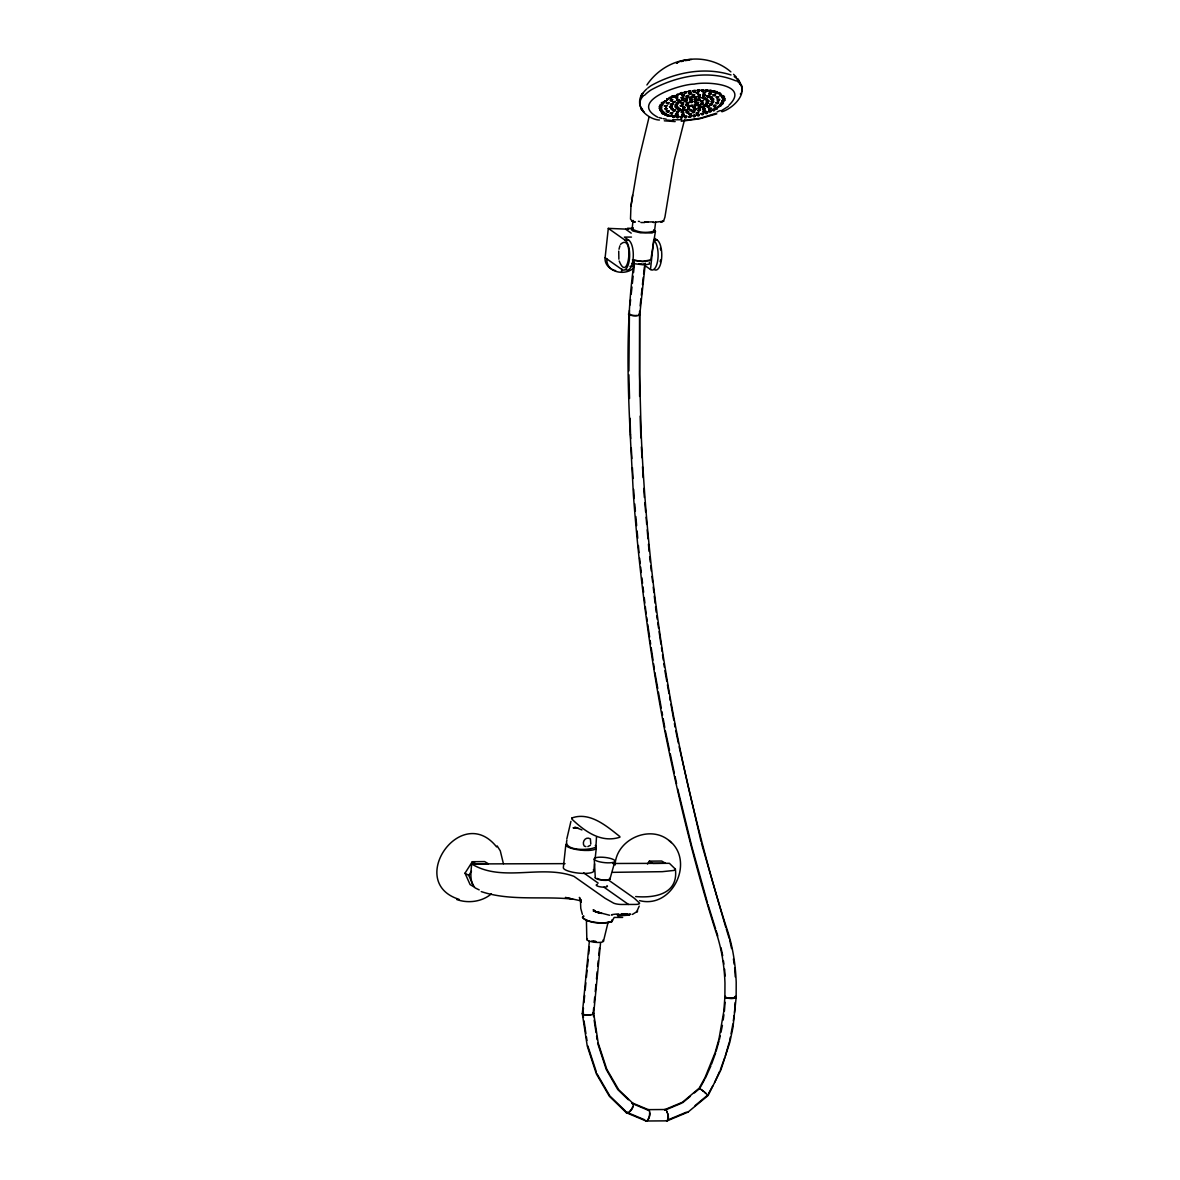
<?xml version="1.0" encoding="UTF-8"?>
<svg xmlns="http://www.w3.org/2000/svg" width="1180" height="1180" viewBox="0 0 1180 1180"><rect width="100%" height="100%" fill="white"/><g stroke="black" fill="none" stroke-linecap="round" stroke-linejoin="round"><path stroke-width="1.5" d="M724.889 996.717L724.963 983.043C724.299 965.329 721.467 947.673 715.611 930.902C694.769 865.397 678.471 798.506 664.871 731.143C649.767 653.101 639.309 574.203 633.395 494.922C629.515 417.322 623.173 338.985 634.162 261.695M628.911 370.859L629.442 310.414M736.158 997.085L736.202 982.335C735.494 963.662 732.514 945.033 726.379 927.347C711.466 880.929 699.371 833.67 688.102 786.249C661.906 670.609 646.375 552.653 641.212 434.211L639.575 374.37L639.737 314.868L645.357 263.199M632.347 228.301L627.495 228.315L628.793 229.23L608.305 228.374L605.119 257.683C604.308 264.025 609.647 269.527 615.621 270.663M606.859 258.907C605.93 272.329 624.692 276.076 633.247 268.347M596.475 837.151L595.915 847.063C590.221 850.5 563.037 851.503 566.901 840.204M724.889 996.835L723.856 1011.098L718.93 1039.197L715.11 1052.693L704.976 1077.679L699.209 1088.152L682.497 1102.223L664.547 1109.731A5.59 1.991 78.2 0 1 666.803 1111.132L667.629 1113.817A5.281 1.888 78.2 0 1 668.042 1118.758M724.417 1011.172L725.066 1002.233M734.506 1012.455L735.229 1002.499M736.143 997.557L732.972 1027.411L729.889 1042.043L720.906 1069.891L708.133 1095.468L687.999 1112.12M618.733 251.119L618.88 259.157M565.043 863.642L471.661 863.937C471.026 871.932 469.168 881.386 475.112 887.906L479.198 889.882M612.656 863.495L669.414 863.317L675.373 869.129C678.603 894.027 655.018 898.216 635.681 896.564M662.349 104.401L661.434 104.312M663.573 113.959L668.19 115.832L667.084 116.215L668.942 114.858L664.709 115.05L666.567 113.9L666.139 113.206L663.691 113.782M676.804 103.25L677.999 103.221M680.934 105.698L682.217 105.61M682.217 99.725L683.515 99.622L682.453 99.577M691.539 97.424L690.344 97.379M694.032 95.049L693.294 94.828M582.345 1013.458L589.351 941.33M582.905 1013.458L583.436 1008.059M583.967 1002.646L584.661 995.448M585.192 990.035L585.885 982.837M586.416 977.423L587.109 970.226M587.463 966.627L588.171 959.414M588.687 954.015L589.395 946.803M593.127 1013.546L593.658 1008.089M594.174 1002.631L594.705 997.174M595.236 991.716L595.944 984.444M596.475 978.987L597.183 971.715M597.714 966.258L598.245 960.8M598.776 955.343L599.484 948.071M593.688 1013.546L600.576 942.687M621.462 272.329L621.831 268.966M655.623 221.855L654.576 230.882C647.614 233.33 638.424 232.785 632.126 228.891L633.041 220.409M565.825 844.747L563.332 867.698A15.325 3.806 6.2 0 0 582.36 873.377L586.047 873.377A15.325 3.806 6.2 0 0 593.319 869.822M633.999 262.712L633.601 266.37L630.046 266.385M630.032 305.001L630.607 299.602M631.197 294.204L631.979 286.991M632.377 283.392L633.159 276.179M633.542 272.58L634.339 265.382M639.56 311.269L639.619 396.436M640.15 305.915L640.917 298.791M641.315 295.221L642.082 288.082M642.466 284.528L643.248 277.389M643.631 273.819L644.413 266.695M646.006 266.326L650.49 269.497L653.676 240.189L657.319 240.174A15.222 6.047 89.8 0 1 661.567 258.936A15.222 6.047 89.8 0 1 654.133 269.483M593.806 870.87L594.573 863.804M595.148 858.524L596.298 847.933M649.103 116.879L638.66 160.303L630.946 206.264L630.504 219.052L631.979 220.911L635.371 222.076M723.163 1020.066L723.915 1014.726M732.883 1024.004L731.054 1033.798M733.341 1020.7L734.034 1015.759M632.583 195.143L630.946 206.264M632.731 260.175L643.203 261.562L650.696 260.397L655.446 231.28L653.72 229.79M590.811 844.01L590.398 838.892C585.649 835.927 581.46 842.063 584.248 846.075L585.9 846.591M615.075 865.014C616.152 838.375 652.629 823.168 671.287 842.653M639.221 906.122L636.463 912.288L637.643 911.034M719.476 1039.344L720.213 1035.863M720.951 1032.367L722.411 1025.39M729.683 1040.288L730.361 1037.043M632.126 228.891L633.173 227.681M618.999 249.216L619.898 245.823M660.151 261.739L660.549 259.969M640.622 98.191L641.95 93.825M566.813 838.921L570.928 821.339M741.719 91.406L742.043 86.273L737.662 78.618M603.452 941.315L608.113 922.17M609.854 879.38L614.913 861.4A10.473 2.611 6.2 0 0 600.576 857.182A10.473 2.611 6.2 0 0 598.26 861.459A10.473 2.611 6.2 0 0 614.913 861.4M716.127 1051.174L719.004 1041.04M725.317 1056.085L729.343 1041.91M690.551 116.245L689.209 116.51L690.034 116.068M694.622 109.121L695.551 108.899M698.59 108.132L699.917 108M698.354 110.33L699.607 110.359M703.383 97.409L702.071 97.601L702.897 97.144M702.705 100.949L701.554 100.861M704.652 95.034L703.398 95.02M706.51 99.843L707.336 99.385M708.826 95.964L707.676 95.875M706.731 104.238L708.31 103.309M707.056 104.607L706.289 105.256M715.729 107.97L716.894 107.985M684.621 119.416L674.326 159.934L664.915 217.179L663.514 221.191L653.174 222.504M711.54 1064.168L715.641 1052.87M720.39 1069.685L724.697 1057.782M705.493 1077.93L710.95 1065.776M714.608 1082.517L719.667 1071.278M641.743 94.238C639.147 98.899 638.247 105.581 642.628 109.489M641.64 95.831L643.026 93.117M655.446 231.28L652.053 232.962L640.401 232.814L632.937 231L631.212 229.51L632.716 228.256M704.652 1079.435L699.666 1088.521L694.371 1092.931M708.546 1093.535L712.868 1085.674M740.391 94.09L740.878 93.22M583.245 916.019L582.419 917.376C590 924.117 602.169 923.557 611.653 921.846L614.19 917.421L622.642 917.435M620.474 244.422C634.471 231.295 628.837 285.619 619.22 261.016M611.653 921.846L612.494 920.503M465.009 873.2L468.755 875.427L473.829 886.785L470.083 884.572L465.009 873.2L472.295 861.71L484.641 861.577L488.387 863.79L476.042 863.922L472.295 861.71M468.755 875.427L471.484 871.106M647.51 864.04L649.339 861.164L661.685 861.031L665.432 863.244L653.086 863.377L649.339 861.164M646.905 84.975C656.611 70.372 673.721 59.826 691.406 59.561M665.741 100.89L665.004 100.684M661.139 108.073L660.284 107.823M661.036 111.274L662.378 111.097L661.42 111.51M667.231 108.766C663.234 106.716 666.066 111.658 666.715 109.091M671.154 104.238L672.497 104.076L671.273 104.43M679.105 99.607L677.114 99.046L676.656 100.167M673.279 108.708C669.237 106.569 672.187 111.436 672.394 109.15M676.066 108.029L677.231 108.752M677.777 106.687L674.783 106.746L676.863 107.764M681.745 103.235L682.984 103.294M687.011 96.111L688.353 95.934L687.04 96.244M690.566 99.562L691.908 99.385L690.683 99.754M698.988 90.359L697.734 90.521L698.649 90.049M692.218 101.554L691.082 101.421M690.094 105.728L687.38 105.787L688.663 106.333M647.658 1119.717L648.263 1118.891A5.266 2.345 -79 0 0 649.62 1113.935L649.575 1112.711M643.749 95.492C632.524 106.141 648.351 119.578 659.428 120.035M701.849 90.285L703.103 90.3M700.315 94.857C696.834 92.719 698.649 97.866 700.065 95.02M707.174 90.285L705.861 90.477L706.687 90.034M692.852 111.51L694.106 111.54M695.566 115.714C695.875 113.472 690.138 116.555 694.194 116.23M703.413 108.575L704.652 108.324M708.561 103.147C706.26 102.232 709.136 101.657 707.72 102.527M719.653 93.176L718.384 93.235L719.254 93.368M701.908 113.752L703.147 113.501M710.508 104.106L711.82 103.899L711.009 104.356M720.449 93.235L719.048 92.512L717.956 93.736M723.9 95.875L720.272 95.595L721.231 94.99M723.783 97.35L722.779 97.188M720.508 106.259C723.399 104.076 718.03 105.654 718.03 106.76M637.259 911.417L632.421 914.426M590.31 845.293L587.847 846.576M650.475 259.969L642.112 261.429L632.421 259.895M729.004 105.182C750.539 84.341 706.879 81.169 694.091 84.134C681.125 83.987 627.45 101.111 657.762 117.218M675.373 869.129L673.824 870.457L662.231 871.681L612.582 872.345M682.497 1102.843L690.418 1096.235M695.035 1105.645L707.69 1095.099L704.652 1092.311M670.063 97.379L671.007 97.306M668.514 99.385C665.004 96.804 667.954 101.672 667.364 99.872M682.497 93.471C683.515 91.067 676.937 94.238 681.421 93.854M662.614 113.354C658.234 110.994 664.635 108.147 662.069 112.425M665.741 113.855L664.458 113.885L665.771 113.649M686.126 98.323L687.173 98.515M696.775 92.453L697.823 92.645M676.981 108L677.94 107.823M679.223 109.121L680.388 109.032M677.202 111.51L677.836 111.333M685.078 107.528L684.135 106.657L682.571 107.852M491.308 893.924C481.927 901.859 468.195 903.585 456.749 899.544M728.385 106.333L721.069 110.935M700.345 97.232C695.3 94.518 700.079 99.562 699.327 97.675M690.241 105.551L693.147 105.271L692.055 106.2M688.973 108.044L687.807 108.029L689.076 107.704M711.112 93.604C712.248 91.037 705.507 94.547 710.404 93.869M692.055 110.183C687.07 107.395 691.731 112.498 691.052 110.61M682.527 117.145C683.692 114.578 676.848 118.103 681.834 117.41M705.198 108.826L704.46 107.882L702.705 109.062M698.973 114.991L697.808 114.976L698.84 115.065M670.196 98.353L671.258 98.397L668.898 97.66L671.936 97.114L671.007 98.043M663.735 103.088L663.839 102.085L661.39 102.66L663.632 103.575L660.107 104.636L661.405 105.182M662.585 104.902L662.673 103.899M689.223 91.244L690.418 91.214L689.061 91.465M661.42 106.716C663.411 104.076 655.652 107.557 661.066 106.849M683.987 95.359C686.436 93.146 678.707 95.255 682.807 95.624M682.084 97.365L682.601 97.306M660.372 109.15C661.611 108.25 658.455 110.286 660.785 110.846M661.434 108.427C663.809 106.2 656.183 108.339 660.254 108.693M678.884 99.769L677.822 100.153M698.103 91.155L699.179 91.199L696.805 90.447L699.032 89.68L699.947 90.049L699.283 90.713M661.434 110.124L661.538 109.121M682.586 100.566L683.648 100.61L681.288 99.858L683.854 99.12L683.751 100.123M697.188 93.309L698.103 93.471L695.743 92.66L698.781 92.114L697.852 93.058M662.231 112.366L664.163 112.159L663.794 113.073M685.521 100.861L686.2 100.743M682.261 104.017L683.161 104.194L680.801 103.383L683.84 102.837L682.512 103.87M677.556 106.849L675.801 107.646L676.701 107.823M721.895 111.761C733.296 108.545 751.159 90.963 736.748 80.86M717.071 111.967L720.11 110.551M678.972 61.832C696.318 55.77 716.983 59.782 730.877 71.877M707.336 90.727C710.154 88.633 702.248 90.373 706.127 90.978M710.862 91.214C713.59 89.695 707.056 89.945 708.959 91.391M704.799 95.477C707.543 93.928 700.994 94.238 702.897 95.669M696.067 102.513L698.781 102.542L695.61 105.168M696.156 102.601L694.99 102.586L696.893 100.993L694.002 101.569L698.014 103.663L694.445 104.268L694.814 105.197M711.938 97.91C714.77 95.816 706.85 97.556 710.744 98.161M707.484 100.875L706.186 101.51L707.366 101.937M721.6 94.872C714.918 90.403 723.222 98.766 723.34 96.185M702.867 103.619C705.625 101.51 697.808 103.279 701.672 103.87M708.575 101.687L709.283 100.89L707.336 100.728M698.781 107.911L699.917 107.852M723.93 97.793C726.762 95.698 718.841 97.439 722.735 98.028M719.21 100.167C722.042 98.058 714.121 99.799 718.015 100.403M722.927 98.633C725.125 97.203 720.936 99.489 723.34 99.636M694.253 111.982C697.07 109.888 689.164 111.628 693.058 112.218M691.023 114.622C693.855 112.513 685.934 114.254 689.828 114.858M724.535 99.4L725.302 98.751L724.107 98.323M722.794 100.58L723.635 100.875M690.683 116.761L691.392 115.965L690.256 115.684M715.39 106.141C718.119 104.578 711.57 104.887 713.472 106.318M704.519 111.23L704.003 111.333M710.389 108.752L709.888 108.855M723.37 102.955C723.399 101.908 723.414 101.023 723.104 102.011M710.862 108.988C713.413 107.646 707.764 107.469 708.693 109.076M721.201 104.519L720.169 104.445L721.172 104.061M721.659 104.769C726.202 101.982 717.927 104.179 720.464 105.005M703.044 113.841L701.982 113.944M714.49 110.005C717.322 107.896 709.401 109.652 713.295 110.242M665.151 1110.085L681.17 1103.389M667.01 1120.292L686.436 1112.165M688.324 1111.988L667.113 1120.852L646.301 1121M715.95 113.309L700.477 118.177L683.589 120.596M694.607 91.347C698.073 88.987 689.12 91.347 694.209 91.435M671.981 100.403C675.565 98.309 666.921 99.902 671.169 100.536M678.058 99.71L677.114 99.784M693.914 95.595C697.351 94.105 690.153 94.194 692.35 95.713M665.682 106.628L666.582 106.79L664.222 105.979L667.26 105.433L665.933 106.466M680.255 101.864C683.825 99.769 675.196 101.377 679.444 102.011M678.028 103.634C681.598 101.834 673.544 102.66 676.819 103.781M676.878 105.433C677.246 104.651 678.22 103.147 677.497 104.386M676.582 107.719L678.987 107.66L678.058 108.604M687.291 105.079C690.861 102.984 682.232 104.592 686.48 105.227M680.3 109.725C682.276 108.014 673.603 108.944 679.474 109.873M671.391 113.811L672.305 113.988L669.945 113.177L672.984 112.631L672.054 113.56M677.32 114.755C680.889 112.956 672.851 113.782 676.111 114.903M682.276 113C687.704 112.823 676.892 110.625 682.527 112.838M674.267 116.909C677.836 115.109 669.783 115.935 673.057 117.056M678.102 117.145C681.686 115.05 673.043 116.643 677.291 117.277M716.821 113.855L699.578 118.811L681.214 121.245M629.073 915.105L617.789 915.975M702.882 90.86C706.776 88.913 698.073 90.108 702.056 90.978M700.02 97.379L699.224 97.586M695.61 99.415L694.843 99.4M708.516 96.185L707.513 96.17M706.968 100.934C711.481 98.161 698.25 97.63 706.776 100.329M688.427 108.678C689.902 110.669 689.592 103.928 687.719 108.59M694.548 107.808C698.398 105.581 689.253 107.542 694.15 107.896M691.731 110.33L690.949 110.522M695.639 109.71L696.731 108.781L693.678 109.239L695.33 109.888M711.186 104.696L709.637 104.135L712.528 103.56L710.64 105.212L711.289 104.784M708.236 107.041L706.643 106.642L709.74 106.023L707.69 107.557L708.339 107.129M698.958 111.053L700.537 109.917L697.483 110.374L698.619 110.964M686.067 117.145C689.961 115.198 681.273 116.392 685.241 117.263M697.823 113.516C701.672 111.569 693.058 112.764 697.011 113.634M704.121 111.79L704.991 111.923L702.646 111.112L705.699 110.669L704.298 111.761M716.835 108.413C720.67 106.775 712.705 107.174 715.641 108.531M681.391 61.581L683.132 61.065M677.586 95.182C682.851 92.291 672.998 96.185 677.512 95.3M665.21 101.539C670.609 98.737 660.726 102.513 665.137 101.657M667.851 103.457L669.281 102.572L666.154 102.97L668.514 103.781L667.777 103.575M691.111 98.161L690.315 98.574L692.35 97.04L689.43 97.409L690.197 98.132M671.966 104.799L673.308 103.766L670.27 104.312L672.63 105.05L671.892 104.917M676.524 106.156L676.347 106.185M660.594 110.463L660.889 110.95M667.895 111.761L669.326 110.876L666.199 111.289L668.544 112.085L667.821 111.879M677.969 112.307L677.187 112.705L679.208 111.186L676.17 111.731L677.468 112.262M704.106 93.146C709.549 91.111 699.652 93.722 704.209 93.235M702.071 101.598L703.398 100.462L700.507 101.038L702.159 101.687M691.746 106.377L690.846 106.318M707.366 103.265L706.599 103.25M702.793 107.159C708.236 105.182 698.339 107.66 702.897 107.247M699.283 108.648C703.693 107.587 696.539 106.628 698.162 108.634M719.254 106.864L718.355 106.805M710.478 109.106L708.944 109.18M685.005 60.652L689.135 60.106M682.379 98.309L683.795 97.158L680.757 97.704L682.055 98.235M674.223 102.409L672.526 101.922L675.565 101.377L674.149 102.527M685.978 101.746L687.394 100.595L684.356 101.141L685.654 101.672M676.597 104.268L674.768 105.05L675.668 105.595M688.058 103.412L686.347 102.926L689.385 102.38L687.97 103.53M681.745 106.185L680.049 105.698L683.087 105.153L681.671 106.303M674.193 111.097L675.609 109.961L672.571 110.507L673.854 111.038M670.697 116.289C664.738 115.581 675.491 115.404 670.609 116.407M713.62 91.892L712.056 91.332L715.124 90.875L713.074 92.409L713.723 91.981M702.852 98.147C703.014 99.902 705.153 93.854 701.952 98.088M695.448 99.799L693.899 99.238L696.952 98.796L694.902 100.315L695.551 99.887M717.425 97.689L715.876 97.129L718.93 96.686L716.88 98.206L717.529 97.778M707.572 102.38L705.596 103.265L707.203 103.663M722.957 101.864L720.98 102.763L722.175 103.191M707.307 103.752L703.944 104.902L705.094 105.492M719.136 106.421L719.815 106.053M704.091 109.165L702.956 109.15M653.159 221.869L645.032 222.061M617.14 914.839L624.854 914.544M681.907 119.755L672.748 119.785M623.527 915.105L617.76 915.297M644.531 222.032L648.056 221.884M660.815 109.46L660.24 110.035M648.056 1109.642L665.048 1109.525M631.462 237.077L624.368 237.106L628.851 240.263A15.222 6.047 89.8 0 1 633.085 259.025A15.222 6.047 89.8 0 1 625.666 269.571M608.305 228.374L625.208 240.278L628.851 240.263M640.902 222.519L644.649 222.533M710.389 90.506L709.726 91.067M705.802 104.548L705.006 105.094M714.018 109.297L713.354 109.873M690.182 115.463L691.008 115.006L688.766 116.953M625.769 914.559L629.043 914.81M675.167 121.599L664.311 120.817M609.573 915.252L593.26 911.019L599.543 912.406M639.604 900.62C672.644 909.264 695.315 860.854 669.119 840.485M667.334 120.095L672.925 120.64M683.574 107.587L684.548 107.188M721.275 94.194L720.316 94.71M707.631 100.374L707.425 101.554M663.263 118.634L666.272 119.195M638.38 221.294L639.663 221.545M580.53 900.753L565.412 897.479L572.743 899.131C542.446 895.9 510.276 901.328 481.233 891.593M459.079 899.337C405.507 882.581 461.218 802.238 496.618 846.945M632.038 263.42L644.28 264.954L649.531 264.04L649.369 262.417M659.089 117.587L661.759 118.354M676.774 106.362L675.698 106.805M578.333 828.331L573.111 827.8L576.46 827.696L581.917 829.953M731.054 74.96C704.799 66.596 674.916 72.275 651.242 85.535A42.745 17.464 -11.4 0 0 647.805 88.058M648.69 1109.82L632.642 1103.094L618.659 1089.686L606.741 1069.154L598.201 1043.061L593.673 1013.133M633.94 1104.244L646.92 1109.687M644.221 1119.599L626.683 1112.253A5.045 2.36 -56.7 0 0 628.07 1112.298M645.667 1120.823L626.374 1112.725L609.396 1096.309L596.343 1073.83L587.227 1045.967L582.36 1013.871M735.715 80.815C708.605 69.266 676.111 76.258 651.065 89.931A43.601 17.833 -11.3 0 0 644.708 95.138M579.646 899.838L581.253 900.797M654.502 238.198L657.319 240.174M625.68 229.244L631.226 233.153M605.119 257.683L622.022 269.586A15.222 6.047 89.8 0 0 629.442 259.04A15.222 6.047 89.8 0 0 625.208 240.278M608.128 879.793L634.147 898.113L639.545 903.069A6.888 1.711 6.2 0 1 635.4 904.44L621.595 904.47A6.888 1.711 6.2 0 1 613.644 903.157L605.104 898.29L573.937 876.342C541.369 864.217 502.12 882.743 471.661 863.937M583.628 872.846L598.172 883.097M603.968 887.183L628.498 904.455M734.24 76.597L736.733 78.485M701.613 1089.848L699.386 1088.388M701.392 1089.627L703.619 1091.441M702.454 1090.467L705.847 1093.285M628.365 1099.76L617.804 1089.583L606.225 1069.39L597.655 1043.208M625.415 1111.029L609.854 1095.969L596.859 1073.594M733.532 74.311L736.379 77.113M595.31 845.411L595.959 846.488M738.238 79.547L738.857 80.491M497.164 845.927L500.276 850.824L503.403 863.701M580.885 899.986L579.38 897.39L581.003 902.272M666.73 1111.545L667.216 1112.592M582.374 914.367L580.767 908.364L580.413 899.249L581.091 902.198M739.536 81.863L739.993 84.06M587.788 1045.834L596.298 1071.853M725.833 927.524L701.495 843.361M707.985 904.529L715.611 928.985M726.32 929.103L729.24 938.543M716.157 930.725L717.764 935.947M707.44 902.774L691.701 846.149L677.689 788.874M701.068 841.591L679.164 746.807M729.712 940.106L731.585 948.573M720.965 947.717L722.721 955.712M675.742 730.612L678.412 743.208M665.417 731.025L669.517 750.303M670.255 753.814L674.341 773.106M675.093 776.602L676.582 783.623M660.328 248.154L660.667 250.013M664.886 670.727L666.788 681.288M667.423 684.813L669.016 693.604M669.65 697.129L670.284 700.654M670.919 704.18L673.765 720.021M674.4 723.532L675.034 727.057M654.9 672.63L657.776 688.56M658.411 692.1L661.272 708.015M661.921 711.555L662.555 715.095M663.19 718.635L664.783 727.485M593.643 1016.703L593.098 1013.163A5.133 1.446 -1.4 0 1 592.788 1013.915M594.174 1020.243L596.048 1032.603M596.593 1036.143L597.124 1039.668M582.935 1013.841L583.466 1017.396M584.012 1020.951L585.9 1033.385M586.431 1036.94L586.976 1040.495M656.7 615.709L657.231 619.264M657.762 622.804L658.558 628.129M659.089 631.683L660.933 644.103M661.464 647.658L661.98 651.198M662.511 654.753L663.308 660.077M663.839 663.632L664.355 667.172M646.684 617.332L647.215 620.901M647.746 624.471L649.605 636.964M650.136 640.534L650.652 644.088M651.183 647.658L653.042 660.151M653.573 663.721L654.369 669.06M733.429 958.957L734.181 964.252M723.428 960.741L723.9 964.09M649.649 556.768L650.283 562.123M650.711 565.707L651.331 571.061M651.965 576.415L652.599 581.784M653.233 587.139L653.868 592.508M654.28 596.077L655.121 603.231M655.549 606.8L656.183 612.169M639.59 558.096L640.224 563.48M640.652 567.078L641.286 572.462M641.92 577.846L642.554 583.23M642.967 586.829L643.616 592.213M644.25 597.611L644.885 602.995M645.298 606.594L646.153 613.777M644.369 497.459L643.734 488.446M644.841 502.857L645.622 511.84M646.094 517.238L646.714 524.422M647.186 529.82L647.968 538.803M648.44 544.201L649.074 551.399M634.279 498.491L633.645 489.42M634.751 503.904L635.386 511.132M635.858 516.56L636.639 525.587M637.111 531.015L637.746 538.242M638.38 545.47L639.014 552.697M734.668 967.792L735.273 976.907M724.609 969.134L725.066 976.067M640.858 437.869L640.15 416.112M641.374 446.896L641.994 457.737M642.51 466.764L643.13 477.605M630.533 434.668L630.74 438.577M631.256 447.663L631.89 458.563M632.406 467.634L633.026 478.534M594.263 859.306L595.31 877.905M628.896 374.798L629.545 398.486M630.076 418.266L630.533 434.948M586.416 919.972L586.829 939.634M607.007 885.634A5.679 1.416 6.2 0 1 601.077 886.977A5.679 1.416 6.2 0 1 597.316 884.322M602.877 940.18A8.437 2.095 6.2 0 1 595.163 942.304A8.437 2.095 6.2 0 1 587.389 938.602M642.952 93.249A42.745 17.464 -11.4 0 1 646.802 88.913M611.889 919.913A14.647 3.643 6.2 0 1 595.59 922.377A14.647 3.643 6.2 0 1 583.982 916.167M629.515 913.895A9.661 0.767 -2.1 0 1 629.619 914.618M611.86 915.149A9.661 0.767 -2.1 0 1 618.763 913.925M621.255 913.807A9.661 0.767 -2.1 0 1 628.025 913.792M639.339 314.205A5.679 1.254 3.2 0 1 633.395 315.635A5.679 1.254 3.2 0 1 629.604 313.423M644.25 263.774A5.679 1.416 6.2 0 1 643.203 263.922M641.935 263.981A5.679 1.416 6.2 0 1 639.044 263.789M638.823 314.234A5.104 1.136 3.2 0 1 638.837 315.104M637.244 315.488A5.104 1.136 3.2 0 1 630.076 314.898M629.412 314.618A5.104 1.136 3.2 0 1 629.383 313.747M735.745 996.422A5.679 1.298 0.3 0 1 730.568 998.206A5.679 1.298 0.3 0 1 725.258 996.392M735.214 996.466A5.104 1.165 0.3 0 1 734.594 997.631M733.665 997.838A5.104 1.165 0.3 0 1 727.455 997.823M725.818 997.336A5.104 1.165 0.3 0 0 726.497 997.602A5.104 1.121 2.2 0 1 725.818 997.469M734.993 996.599A5.679 1.254 2.2 0 1 731.305 998.472A5.679 1.254 2.2 0 1 725.258 996.54M734.535 996.658A5.104 1.121 2.2 0 1 734.594 998.029M733.665 998.206A5.104 1.121 2.2 0 1 727.455 997.985M666.553 1120.676A5.59 1.991 78.2 0 0 667.615 1120.646L668.264 1119.156A5.871 2.095 78.2 0 0 667.806 1113.655M647.363 1109.849A5.59 2.478 -79 0 1 649.62 1111.265L649.885 1113.787A5.856 2.596 -79 0 1 648.38 1119.289L647.009 1120.793A5.59 2.478 -79 0 1 645.135 1120.277M648.543 1110.365A5.03 2.227 -79 0 1 649.015 1110.867M631.949 1102.887A5.605 2.626 -56.7 0 1 633.35 1104.436L633.026 1106.722A5.812 2.729 -56.7 0 1 629.884 1111.531L627.922 1112.784A5.605 2.626 -56.7 0 1 625.666 1111.383M631.698 1103.389A5.045 2.36 -56.7 0 1 632.76 1104.052M632.672 1106.84A5.236 2.449 -56.7 0 1 629.855 1111.177M593.245 1012.735A5.694 1.608 -1.4 0 1 587.375 1015.125A5.694 1.608 -1.4 0 1 583.422 1012.661M591.21 1014.564A5.133 1.446 -1.4 0 1 583.997 1014.49M583.318 1014.195A5.133 1.446 -1.4 0 1 583.245 1013.089M595.989 941.596A5.679 1.328 5.6 0 1 591.785 940.962M595.9 941.463A5.104 1.195 5.6 0 1 593.289 941.153M607.066 879.72A5.679 1.416 6.2 0 1 601.859 879.734M600.443 879.498A5.679 1.416 6.2 0 1 597.375 878.422M609.352 878.377A7.375 1.829 6.2 0 1 603.555 880.324A7.375 1.829 6.2 0 1 595.31 877.419M595.812 846.886A15.325 3.806 6.2 0 1 588.54 850.441L584.852 850.441A15.325 3.806 6.2 0 1 566.371 843.818M653.676 240.189A15.222 6.047 89.8 0 1 657.909 258.951A15.222 6.047 89.8 0 1 650.49 269.497M659.841 106.392L661.183 106.215L659.885 106.318M659.974 107.365L661.316 107.188L659.974 107.365M661.125 105.551L662.467 105.389L661.183 105.477M662.157 102.763L663.499 102.601L662.157 102.763M662.201 112.749L663.558 112.587L662.201 112.749M662.334 113.722L663.676 113.56L662.334 113.722M665.107 105.92L666.464 105.743L665.107 105.92M665.122 108.752L666.479 108.59L665.122 108.752M666.626 99.209L667.983 99.032L666.685 99.135M667.039 102.896L668.382 102.734L667.098 102.822M666.715 115.021L668.057 114.858L666.715 115.021M667.084 111.215L668.426 111.038L667.128 111.141M669.503 106.642C671.096 109.991 674.635 103.766 669.503 106.642M670.771 99.946L672.113 99.769L670.815 99.872M670.388 106.584L671.73 106.407L670.447 106.51M670.904 100.92L672.246 100.743L670.948 100.846M669.871 115.728L671.228 115.566L669.871 115.728M672.054 96.037L675.181 95.639L672.054 96.037M671.169 108.693L672.526 108.531L671.169 108.693M670.83 113.103L672.172 112.941L670.83 113.103M672.939 95.964L674.282 95.801L672.939 95.964M673.072 96.952L674.414 96.775L673.072 96.952M673.456 110.433L674.798 110.256L673.514 110.359M673.043 116.451L674.385 116.274L673.043 116.451M673.175 117.425L674.518 117.248L673.175 117.425M675.122 97.306C676.789 100.595 680.285 94.43 675.122 97.306M676.022 97.247L677.364 97.07L676.17 97.099M675.653 104.976L677.01 104.799L675.801 104.828M676.774 94.636L678.117 94.459L676.833 94.562M677.128 100.58L678.471 100.403L677.276 100.433M676.229 115.271L677.586 115.094L676.288 115.198M676.096 114.298L677.453 114.121L676.096 114.298M676.892 116.687L678.235 116.51L676.892 116.687M677.01 117.661L678.367 117.484L677.069 117.587M679.031 101.406L680.388 101.229L679.09 101.333M679.164 102.38L680.506 102.218L679.311 102.232M680.609 93.294L681.952 93.132L680.609 93.294M679.208 110.256L680.55 110.079L679.252 110.168M680.742 94.282L682.084 94.105L680.786 94.208M682.409 95.02L683.751 94.857L682.453 94.946M681.332 110.05L684.474 109.652L681.332 110.05M682.527 95.993L683.884 95.831L682.527 95.993M681.716 112.292L683.058 112.115L681.716 112.292M682.217 109.976L683.574 109.814L682.217 109.976M683.957 92.409C686.008 95.713 688.869 89.474 683.957 92.409M682.35 110.95L683.692 110.787L682.35 110.95M683.323 108.339L684.666 108.162L683.323 108.339M684.843 92.35L686.185 92.173L684.843 92.35M685.093 98.53C686.834 101.893 690.212 95.639 685.093 98.53M686.111 96.185C687.984 99.489 690.949 93.323 686.111 96.185M686.067 104.622L687.424 104.445L686.126 104.548M686.2 105.595L687.542 105.418L686.2 105.595M687.232 102.867L688.589 102.69L687.232 102.867M688.191 91.465C689.99 94.769 693.265 88.559 688.191 91.465M688.56 93.5L691.687 93.102L688.56 93.5M688.264 105.728L689.607 105.551L688.324 105.654M688.397 106.702L689.74 106.525L688.397 106.702M689.577 94.415L690.92 94.238L689.622 94.341M689.445 93.441L690.787 93.264L689.445 93.441M689.681 99.636C691.465 102.926 694.755 96.731 689.681 99.636M690.049 101.642C692.1 104.946 694.961 98.707 690.049 101.642M692.822 96.126L694.165 95.949L692.97 95.978M693.516 91.863L694.858 91.701L693.516 91.863M693.383 90.889L694.74 90.713L693.442 90.816M693.589 97.084L696.731 96.686L693.589 97.084M694.489 97.026L695.831 96.849L694.533 96.952M694.607 97.999L695.964 97.822L694.607 97.999M680.742 116.894L682.084 116.761L680.742 116.894M680.875 117.867L682.202 117.749L680.934 117.794M681.642 114.696C683.338 118.147 686.539 111.923 681.642 114.696M682.512 114.652L683.854 114.534L682.512 114.652M685.182 110.227C686.834 113.56 690.256 107.483 685.182 110.227M686.052 110.197L687.394 110.065L686.052 110.197M684.975 116.628L686.318 116.51L684.975 116.628M686.229 112.292C687.719 115.728 691.421 109.504 686.229 112.292M685.108 117.617L686.436 117.484L685.108 117.617M687.099 112.248L688.442 112.13L687.099 112.248M690.964 105.698L692.306 105.566L691.023 105.625M690.271 109.932L691.598 109.799L690.33 109.858M689.562 114.224L690.905 114.091L689.562 114.224M689.341 117.351L690.683 117.218L689.4 117.277M694.873 101.539L696.215 101.406L694.873 101.539M693.457 107.306L694.799 107.174L693.457 107.306M693.589 108.28L694.932 108.147L693.663 108.206M694.932 104.563L696.259 104.445L694.99 104.489M692.911 112.572L694.253 112.439L692.911 112.572M695.05 105.551L696.392 105.418L695.123 105.463M698.28 94.784L699.622 94.651L698.28 94.784M696.539 102.808L697.882 102.675L696.539 102.808M697.572 99.548C699.032 102.984 702.557 96.834 697.572 99.548M698.545 96.981L699.888 96.863L698.619 96.908M693.516 115.64L694.858 115.507L693.516 115.64M698.442 99.518L699.784 99.385L698.442 99.518M693.648 116.614L694.99 116.481L693.648 116.614M697.601 105.595L700.714 105.3L697.601 105.595M701.923 91.332L703.25 91.199L701.982 91.258M698.472 105.551L699.814 105.433L698.472 105.551M696.746 113L698.073 112.882L696.746 113M698.604 106.539L699.947 106.407L698.604 106.539M696.879 113.973L698.206 113.855L696.938 113.9M696.952 114.947C698.693 118.177 701.289 112.897 696.952 114.947M698.737 109.032L700.065 108.899L698.796 108.958M703.428 92.556L704.77 92.424L703.428 92.556M703.472 96.067L704.799 95.934L703.472 96.067M701.525 104.209L702.867 104.076L701.599 104.135M705.994 91.317L707.336 91.184L706.053 91.244M702.115 106.569L703.442 106.436L702.174 106.495M704.784 98.383L706.127 98.265L704.784 98.383M701.023 113.782C702.41 117.263 706.245 111.009 701.023 113.782M706.628 96.067L709.755 95.757L706.628 96.067M703.531 109.548L704.873 109.43L703.605 109.475M704.947 105.846L706.289 105.713L704.947 105.846M707.631 96.996L708.974 96.878L707.705 96.922M709.534 91.789L710.862 91.671L709.534 91.789M709.313 93.353L710.655 93.22L709.387 93.279M709.446 94.326L710.788 94.194L709.446 94.326M705.094 112.631C706.496 116.068 710.301 109.873 705.094 112.631M705.979 112.587L707.307 112.469L705.979 112.587M707.558 106.451L708.9 106.318L707.631 106.362M710.478 97.527L711.82 97.394L710.478 97.527M710.611 98.501L711.938 98.368L710.67 98.427M712.941 91.288L714.269 91.17L713 91.214M711.157 99.504C712.676 102.926 716.319 96.731 711.157 99.504M713 94.946C714.697 98.309 718.03 92.188 713 94.946M708.634 111.141C709.991 114.578 713.841 108.383 708.634 111.141M711.157 101.746C712.676 105.168 716.349 98.987 711.157 101.746M712.027 99.459L713.369 99.341L712.086 99.385M712.042 101.716L713.369 101.583L712.042 101.716M713.871 94.902L715.213 94.769L713.871 94.902M714.8 92.261C716.334 95.698 719.962 89.488 714.8 92.261M709.505 111.097L710.847 110.979L709.505 111.097M715.67 92.232L717.012 92.099L715.744 92.158M713.915 105.743L715.257 105.61L713.915 105.743M714.048 106.716L715.39 106.598L714.048 106.716M716.747 97.099L718.089 96.966L716.747 97.099M713.163 110.596L714.49 110.463L713.163 110.596M715.906 102.763C717.44 106.2 721.069 99.976 715.906 102.763M716.776 102.734L718.119 102.601L716.835 102.645M717.735 99.769L719.077 99.636L717.809 99.695M717.868 100.743L719.21 100.624L718.045 100.61M715.876 108.87L717.219 108.752L715.876 108.87M721.865 95.801L723.207 95.669L721.865 95.801M721.614 100.816L724.726 100.521L721.614 100.816M721.909 102.557L723.237 102.424L721.909 102.557M723.06 99.002L724.402 98.884L723.134 98.928M723.193 99.99L724.535 99.858L723.193 99.99M571.961 817.947L571.784 819.023C584.69 831.251 600.989 843.346 619.884 837.225L619.825 836.532C606.83 826.28 589.971 811.486 571.961 817.947M677.748 62.525L676.465 63.292L677.674 62.57M663.514 221.191L661.095 222.002L663.514 221.191M575.383 827.505L574.35 827.475L576.46 827.696L575.383 827.505M601.756 913.394L597.67 912.524L601.756 913.394M634.56 221.869L631.979 220.911L634.56 221.869M595.856 911.86L593.363 909.78L595.856 911.86M644.059 112.366L641.065 108.663L644.059 112.366M738.488 80.579L737.131 78.839L738.488 80.579"/></g></svg>
